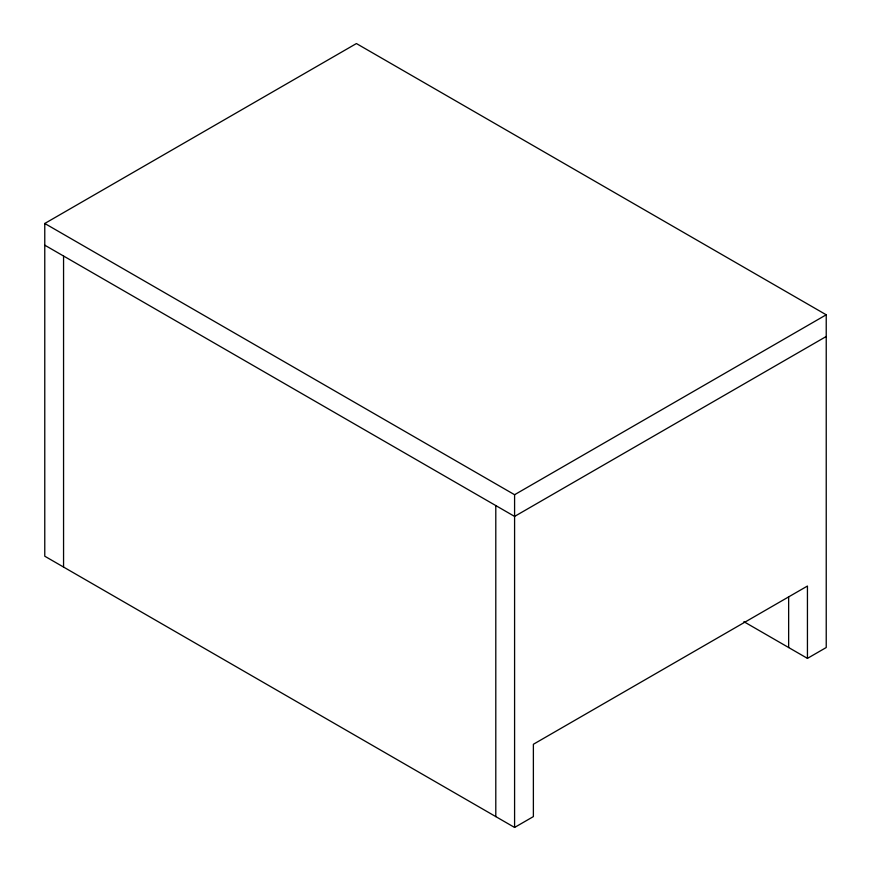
<?xml version="1.0" encoding="UTF-8"?>
<svg xmlns="http://www.w3.org/2000/svg" width="871" height="871" viewBox="0 0 871 871"><rect width="100%" height="100%" fill="white"/><g stroke="black" fill="none" stroke-linecap="round" stroke-linejoin="round"><path stroke-width="1.31" d="M807.439 658.378L807.439 586.041L533.379 744.27L533.379 816.595L514.587 827.45L44.769 556.21L44.769 223.477L356.413 43.55L826.231 314.79L826.231 647.523L807.439 658.378L743.888 621.687M44.769 223.477L514.587 494.717L826.231 314.79M826.231 336.489L514.587 516.416L44.769 245.176M788.647 596.624L788.647 647.523M514.587 494.717L514.587 827.45M495.795 505.572L495.795 816.595M63.561 256.02L63.561 567.054"/></g></svg>
